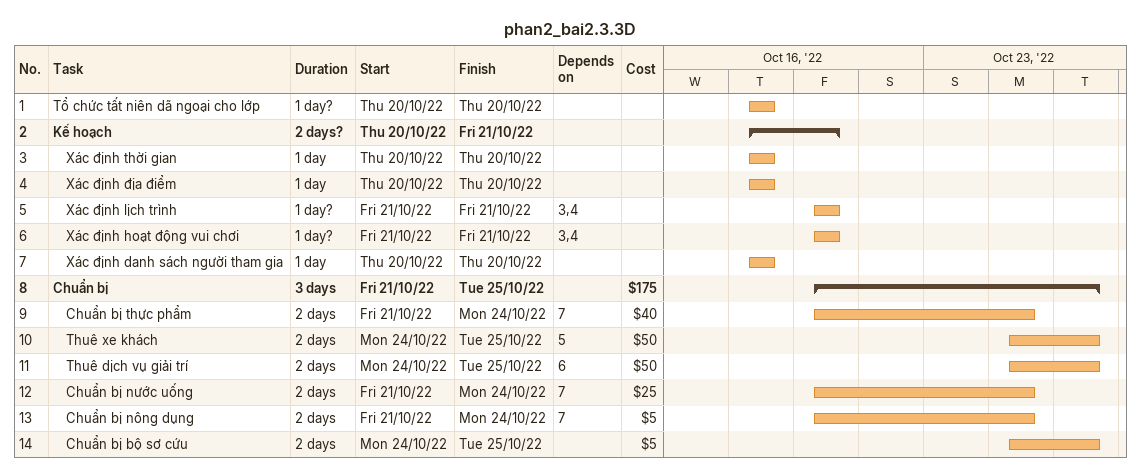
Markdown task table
phan2_bai2.3.3D

| ID | Level | Task | Duration | Start | Finish | Predecessors | Cost ($) |
|---|---|---|---|---|---|---|---|
| 1 | 1 | Tổ chức tất niên dã ngoại cho lớp | 1d? | 2022-10-20 | 2022-10-20 |  |  |
| 2 | 1 | **Kế hoạch** | 2d? | 2022-10-20 | 2022-10-21 |  |  |
| 3 | 2 | Xác định thời gian | 1d | 2022-10-20 | 2022-10-20 |  |  |
| 4 | 2 | Xác định địa điểm | 1d | 2022-10-20 | 2022-10-20 |  |  |
| 5 | 2 | Xác định lịch trình | 1d? | 2022-10-21 | 2022-10-21 | 3, 4 |  |
| 6 | 2 | Xác định hoạt động vui chơi | 1d? | 2022-10-21 | 2022-10-21 | 3, 4 |  |
| 7 | 2 | Xác định danh sách người tham gia | 1d | 2022-10-20 | 2022-10-20 |  |  |
| 8 | 1 | **Chuẩn bị** | 3d | 2022-10-21 | 2022-10-25 |  | 175 |
| 9 | 2 | Chuẩn bị thực phẩm | 2d | 2022-10-21 | 2022-10-24 | 7 | 40 |
| 10 | 2 | Thuê xe khách | 2d | 2022-10-24 | 2022-10-25 | 5 | 50 |
| 11 | 2 | Thuê dịch vụ giải trí | 2d | 2022-10-24 | 2022-10-25 | 6 | 50 |
| 12 | 2 | Chuẩn bị nước uống | 2d | 2022-10-21 | 2022-10-24 | 7 | 25 |
| 13 | 2 | Chuẩn bị nông dụng | 2d | 2022-10-21 | 2022-10-24 | 7 | 5 |
| 14 | 2 | Chuẩn bị bộ sơ cứu | 2d | 2022-10-24 | 2022-10-25 |  | 5 |
